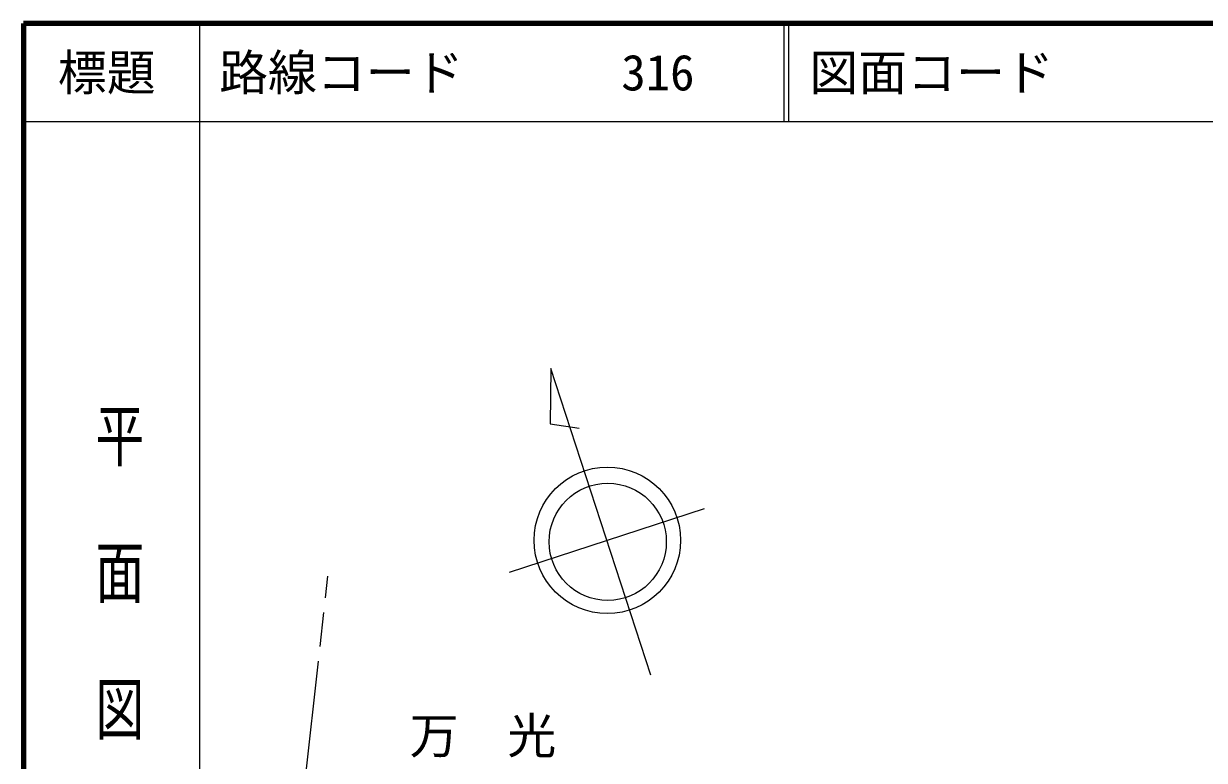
# Model space of a CAD drawing. Units: millimetres, scale not verified. Extents: x 40000 to 680000, y 20000 to 380000.
# Drawn here: x 40000 to 160786, y 304644 to 380000 of the extents above; entities that cross this region are included whole.
import ezdxf
from ezdxf.enums import TextEntityAlignment as Align

# ---------------------------------------------------------------- set-up
doc = ezdxf.new("R2010")
doc.units = ezdxf.units.MM
doc.header["$LTSCALE"] = 1000
doc.linetypes.add('CHAIN', pattern=[18.5, 12, -1.5, 3.5, -1.5])
for name, color, linetype, lineweight in [('M-BGD', 7, 'Continuous', 13), ('M-BMK', 2, 'CHAIN', 13), ('M-BMK-SRVR', 3, 'Continuous', 13), ('M-TTL', 2, 'Continuous', 140), ('M-TTL-BAND', 7, 'Continuous', 13), ('M-TTL-LINE', 7, 'Continuous', 25)]:
    doc.layers.add(name, color=color, linetype=linetype, lineweight=lineweight)
doc.layers.add('M-TTL-TXT', color=7, linetype='Continuous')
doc.styles.add('@ＭＳ ゴシック', font='')
doc.styles.add('ＭＳ ゴシック', font='')
doc.styles.get('@ＭＳ ゴシック').set_extended_font_data('@MS Gothic')
doc.styles.get('ＭＳ ゴシック').set_extended_font_data('MS Gothic')

msp = doc.modelspace()

# ---------------------------------------------------------------- linework, layer by layer
at = {"layer": 'M-BMK'}
msp.add_line((66796, 284485), (71126, 323495), dxfattribs=at)
at = {"layer": 'M-BMK-SRVR'}
for p, q in [((93929, 344740), (93878, 339078)), ((104163, 313367), (93929, 344740)), ((93878, 339078), (96842, 338630)), ((89697, 323886), (109644, 330393))]:
    msp.add_line(p, q, dxfattribs=at)
for centre, radius in [((99710, 327153), 7493), ((99751, 327000), 5995)]:
    msp.add_circle(centre, radius, dxfattribs=at)
at = {"layer": 'M-TTL'}
for p, q in [((40000, 380000), (40000, 20000)), ((680000, 380000), (40000, 380000))]:
    msp.add_line(p, q, dxfattribs=at)
at = {"layer": 'M-TTL-BAND'}
msp.add_line((58000, 370000), (58000, 20000), dxfattribs=at)
at = {"layer": 'M-TTL-LINE'}
for p, q in [((58000, 380000), (58000, 370000)), ((117750, 380000), (117750, 370000)), ((118250, 380000), (118250, 370000)), ((40000, 370000), (680000, 370000))]:
    msp.add_line(p, q, dxfattribs=at)

# ---------------------------------------------------------------- texts
at = {"layer": 'M-BGD', "style": 'ＭＳ ゴシック'}
msp.add_text('万\u3000光', height=3666, dxfattribs=at).set_placement((86986, 307174), align=Align.MIDDLE_CENTER)
at = {"layer": 'M-TTL-BAND', "style": '@ＭＳ ゴシック', "width": 1.4}
msp.add_text('平  面  図', height=3666, rotation=270, dxfattribs=at).set_placement((49777, 306475), align=Align.MIDDLE_RIGHT)
at = {"layer": 'M-TTL-TXT', "style": 'ＭＳ ゴシック'}
msp.add_text('標題', height=3666, dxfattribs=at).set_placement((48500, 375000), align=Align.MIDDLE_CENTER)
for s, p in [('路線コード', (60000, 375000)), ('図面コード', (120380, 375000)), ('316', (101142, 375000))]:
    msp.add_text(s, height=3666, dxfattribs=at).set_placement(p, align=Align.MIDDLE_LEFT)

doc.saveas('drawing.dxf')
